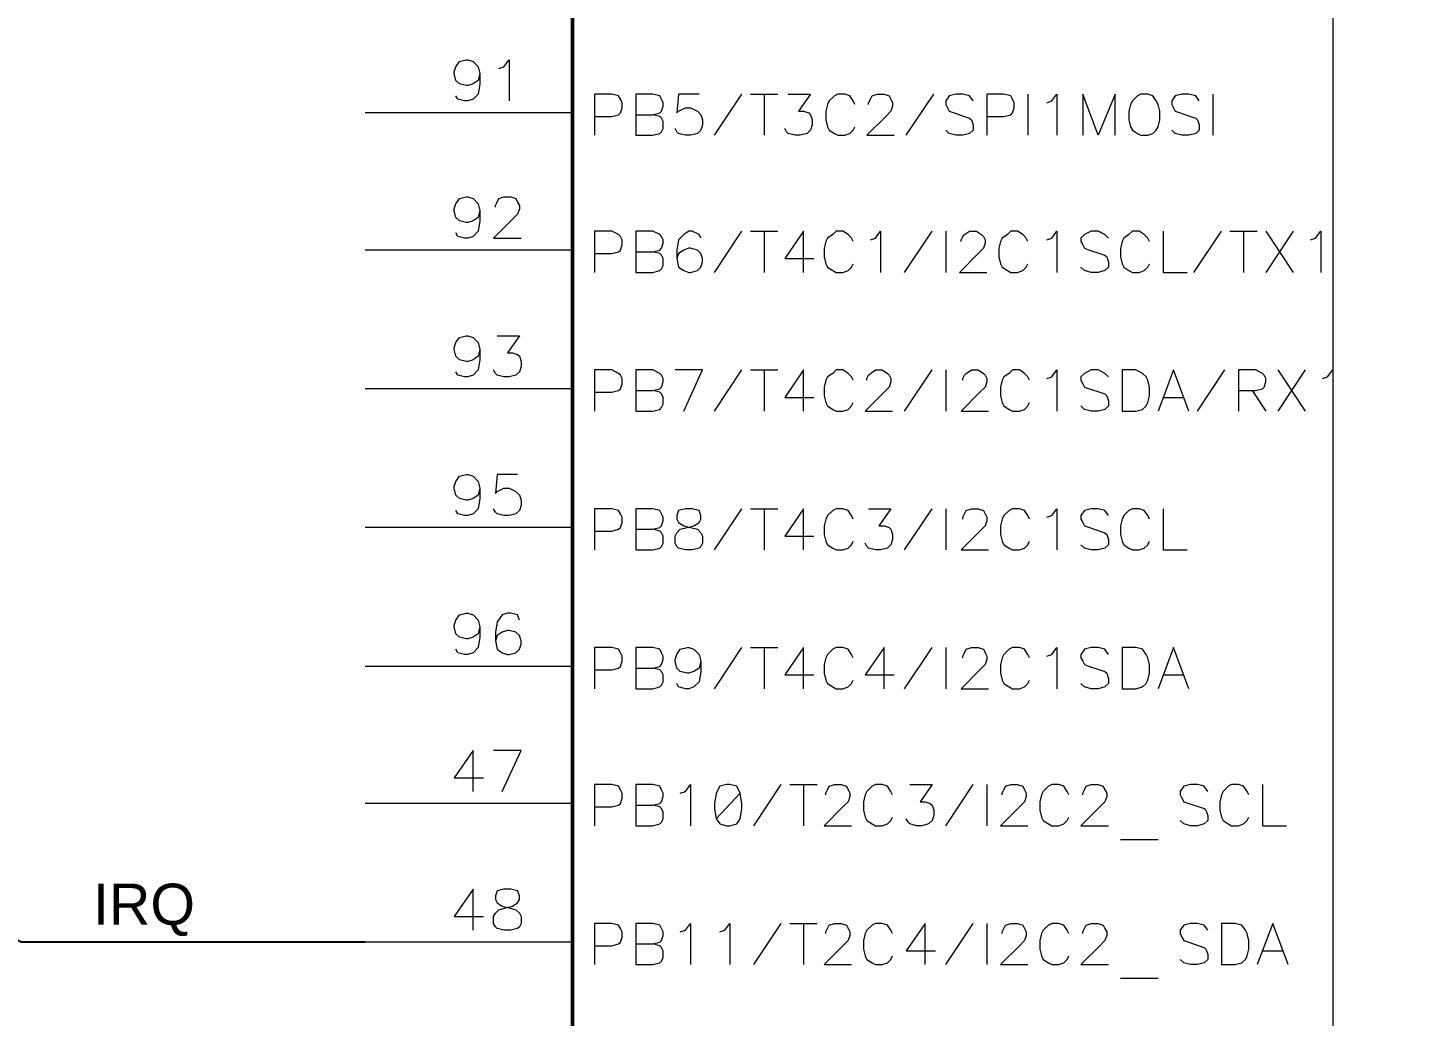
# Model space of a CAD drawing. Header units: millimetres. Extents: x -2024 to 917, y -725 to 13.
# Drawn here: x -1507.9 to -1474.21, y -115.44 to -91.4 of the extents above; entities that cross this region are included whole.
import ezdxf

# ---------------------------------------------------------------- set-up
doc = ezdxf.new("R2010")
doc.units = ezdxf.units.MM
doc.styles.get("Standard").update_dxf_attribs({"font": 'arial.ttf'})

msp = doc.modelspace()

# ---------------------------------------------------------------- linework, layer by layer
at = {"color": 7, "lineweight": 50}
msp.add_lwpolyline([(-1449.233, -21.143), (-1449.233, -192.685), (-1494.649, -192.685), (-1494.649, -21.143)], close=True, dxfattribs=at)
at = {"color": 7, "lineweight": 18}
for points in [[(-1476.149, -21.143), (-1476.149, -192.685)], [(-1496.899, -92.518), (-1496.941, -92.685), (-1497.066, -92.768), (-1497.191, -92.81), (-1497.233, -92.81), (-1497.399, -92.768), (-1497.483, -92.685), (-1497.524, -92.518), (-1497.524, -92.477), (-1497.483, -92.352), (-1497.399, -92.227), (-1497.233, -92.185), (-1497.191, -92.185), (-1497.066, -92.227), (-1496.941, -92.352), (-1496.899, -92.518), (-1496.899, -92.768), (-1496.941, -93.018), (-1497.066, -93.143), (-1497.191, -93.185), (-1497.274, -93.185), (-1497.441, -93.143), (-1497.483, -93.06)], [(-1496.441, -92.393), (-1496.316, -92.352), (-1496.191, -92.185), (-1496.191, -93.185)], [(-1494.108, -93.56), (-1493.691, -93.56), (-1493.524, -93.518), (-1493.483, -93.477), (-1493.441, -93.352), (-1493.441, -93.227), (-1493.483, -93.143), (-1493.524, -93.06), (-1493.691, -93.018), (-1494.108, -93.018), (-1494.108, -94.018)], [(-1491.566, -93.018), (-1492.066, -93.018), (-1492.108, -93.477), (-1492.066, -93.435), (-1491.899, -93.352), (-1491.774, -93.352), (-1491.608, -93.435), (-1491.524, -93.518), (-1491.483, -93.643), (-1491.483, -93.768), (-1491.524, -93.893), (-1491.608, -93.977), (-1491.774, -94.018), (-1491.899, -94.018), (-1492.066, -93.977), (-1492.108, -93.935), (-1492.149, -93.852)], [(-1491.191, -94.018), (-1490.524, -93.018)], [(-1490.316, -93.018), (-1489.649, -93.018)], [(-1489.983, -93.018), (-1489.983, -94.018)], [(-1489.399, -93.018), (-1488.858, -93.018), (-1489.149, -93.435), (-1489.024, -93.435), (-1488.899, -93.477), (-1488.858, -93.518), (-1488.816, -93.643), (-1488.816, -93.768), (-1488.858, -93.893), (-1488.941, -93.977), (-1489.108, -94.018), (-1489.233, -94.018), (-1489.399, -93.977), (-1489.441, -93.935), (-1489.483, -93.852)], [(-1487.774, -93.268), (-1487.816, -93.185), (-1487.899, -93.06), (-1488.024, -93.018), (-1488.191, -93.018), (-1488.274, -93.06), (-1488.399, -93.185), (-1488.441, -93.268), (-1488.483, -93.435), (-1488.483, -93.643), (-1488.441, -93.81), (-1488.399, -93.893), (-1488.274, -93.977), (-1488.191, -94.018), (-1488.024, -94.018), (-1487.899, -93.977), (-1487.816, -93.893), (-1487.774, -93.81)], [(-1487.441, -93.268), (-1487.441, -93.227), (-1487.399, -93.143), (-1487.358, -93.06), (-1487.233, -93.018), (-1487.066, -93.018), (-1486.941, -93.06), (-1486.899, -93.143), (-1486.858, -93.227), (-1486.858, -93.31), (-1486.899, -93.435), (-1487.024, -93.56), (-1487.483, -94.018), (-1486.816, -94.018)], [(-1486.524, -94.018), (-1485.858, -93.018)], [(-1484.899, -93.185), (-1484.983, -93.06), (-1485.149, -93.018), (-1485.316, -93.018), (-1485.483, -93.06), (-1485.566, -93.185), (-1485.566, -93.268), (-1485.524, -93.352), (-1485.483, -93.435), (-1485.358, -93.477), (-1485.108, -93.56), (-1484.983, -93.602), (-1484.941, -93.643), (-1484.899, -93.768), (-1484.899, -93.893), (-1484.983, -93.977), (-1485.149, -94.018), (-1485.316, -94.018), (-1485.483, -93.977), (-1485.566, -93.893)], [(-1484.566, -93.56), (-1484.149, -93.56), (-1483.983, -93.518), (-1483.941, -93.477), (-1483.899, -93.352), (-1483.899, -93.227), (-1483.941, -93.143), (-1483.983, -93.06), (-1484.149, -93.018), (-1484.566, -93.018), (-1484.566, -94.018)], [(-1483.566, -93.018), (-1483.566, -94.018)], [(-1483.108, -93.227), (-1482.983, -93.185), (-1482.858, -93.018), (-1482.858, -94.018)], [(-1481.441, -94.018), (-1481.441, -93.018), (-1481.858, -94.018), (-1482.233, -93.018), (-1482.233, -94.018)], [(-1479.399, -93.185), (-1479.483, -93.06), (-1479.649, -93.018), (-1479.816, -93.018), (-1479.983, -93.06), (-1480.066, -93.185), (-1480.066, -93.268), (-1480.024, -93.352), (-1479.983, -93.435), (-1479.858, -93.477), (-1479.608, -93.56), (-1479.483, -93.602), (-1479.441, -93.643), (-1479.399, -93.768), (-1479.399, -93.893), (-1479.483, -93.977), (-1479.649, -94.018), (-1479.816, -94.018), (-1479.983, -93.977), (-1480.066, -93.893)], [(-1479.066, -93.018), (-1479.066, -94.018)], [(-1493.108, -93.518), (-1492.691, -93.518)], [(-1496.899, -95.852), (-1496.941, -96.018), (-1497.066, -96.102), (-1497.191, -96.143), (-1497.233, -96.143), (-1497.399, -96.102), (-1497.483, -96.018), (-1497.524, -95.852), (-1497.524, -95.81), (-1497.483, -95.685), (-1497.399, -95.56), (-1497.233, -95.518), (-1497.191, -95.518), (-1497.066, -95.56), (-1496.941, -95.685), (-1496.899, -95.852), (-1496.899, -96.102), (-1496.941, -96.352), (-1497.066, -96.477), (-1497.191, -96.518), (-1497.274, -96.518), (-1497.441, -96.477), (-1497.483, -96.393)], [(-1496.524, -95.768), (-1496.524, -95.727), (-1496.483, -95.643), (-1496.441, -95.56), (-1496.316, -95.518), (-1496.149, -95.518), (-1496.024, -95.56), (-1495.983, -95.643), (-1495.941, -95.727), (-1495.941, -95.81), (-1495.983, -95.935), (-1496.108, -96.06), (-1496.566, -96.518), (-1495.899, -96.518)], [(-1494.108, -96.893), (-1493.691, -96.893), (-1493.524, -96.852), (-1493.483, -96.81), (-1493.441, -96.685), (-1493.441, -96.56), (-1493.483, -96.477), (-1493.524, -96.435), (-1493.691, -96.352), (-1494.108, -96.352), (-1494.108, -97.352)], [(-1491.524, -96.518), (-1491.566, -96.435), (-1491.733, -96.352), (-1491.816, -96.352), (-1491.941, -96.435), (-1492.066, -96.56), (-1492.108, -96.81), (-1492.108, -97.018), (-1492.066, -97.227), (-1491.941, -97.31), (-1491.816, -97.352), (-1491.774, -97.352), (-1491.608, -97.31), (-1491.524, -97.227), (-1491.483, -97.102), (-1491.483, -97.018), (-1491.524, -96.893), (-1491.608, -96.81), (-1491.774, -96.768), (-1491.816, -96.768), (-1491.941, -96.81), (-1492.066, -96.893), (-1492.108, -97.018)], [(-1491.191, -97.352), (-1490.524, -96.352)], [(-1490.316, -96.352), (-1489.649, -96.352)], [(-1489.983, -96.352), (-1489.983, -97.352)], [(-1489.024, -97.352), (-1489.024, -96.352), (-1489.483, -97.018), (-1488.774, -97.018)], [(-1487.816, -96.602), (-1487.858, -96.518), (-1487.941, -96.435), (-1488.066, -96.352), (-1488.233, -96.352), (-1488.316, -96.435), (-1488.441, -96.518), (-1488.483, -96.602), (-1488.524, -96.768), (-1488.524, -96.977), (-1488.483, -97.143), (-1488.441, -97.227), (-1488.316, -97.31), (-1488.233, -97.352), (-1488.066, -97.352), (-1487.941, -97.31), (-1487.858, -97.227), (-1487.816, -97.143)], [(-1487.399, -96.56), (-1487.274, -96.518), (-1487.149, -96.352), (-1487.149, -97.352)], [(-1486.566, -97.352), (-1485.899, -96.352)], [(-1485.566, -96.352), (-1485.566, -97.352)], [(-1485.191, -96.602), (-1485.191, -96.56), (-1485.149, -96.477), (-1485.108, -96.435), (-1484.983, -96.352), (-1484.816, -96.352), (-1484.691, -96.435), (-1484.649, -96.477), (-1484.608, -96.56), (-1484.608, -96.643), (-1484.649, -96.768), (-1484.774, -96.893), (-1485.233, -97.352), (-1484.566, -97.352)], [(-1483.566, -96.602), (-1483.608, -96.518), (-1483.691, -96.435), (-1483.816, -96.352), (-1483.983, -96.352), (-1484.066, -96.435), (-1484.191, -96.518), (-1484.233, -96.602), (-1484.274, -96.768), (-1484.274, -96.977), (-1484.233, -97.143), (-1484.191, -97.227), (-1484.066, -97.31), (-1483.983, -97.352), (-1483.816, -97.352), (-1483.691, -97.31), (-1483.608, -97.227), (-1483.566, -97.143)], [(-1483.108, -96.56), (-1482.983, -96.518), (-1482.858, -96.352), (-1482.858, -97.352)], [(-1481.608, -96.518), (-1481.691, -96.435), (-1481.858, -96.352), (-1482.024, -96.352), (-1482.191, -96.435), (-1482.274, -96.518), (-1482.274, -96.602), (-1482.233, -96.685), (-1482.191, -96.768), (-1482.066, -96.81), (-1481.816, -96.893), (-1481.691, -96.935), (-1481.649, -96.977), (-1481.608, -97.102), (-1481.608, -97.227), (-1481.691, -97.31), (-1481.858, -97.352), (-1482.024, -97.352), (-1482.191, -97.31), (-1482.274, -97.227)], [(-1480.608, -96.602), (-1480.649, -96.518), (-1480.733, -96.435), (-1480.858, -96.352), (-1481.024, -96.352), (-1481.108, -96.435), (-1481.233, -96.518), (-1481.274, -96.602), (-1481.316, -96.768), (-1481.316, -96.977), (-1481.274, -97.143), (-1481.233, -97.227), (-1481.108, -97.31), (-1481.024, -97.352), (-1480.858, -97.352), (-1480.733, -97.31), (-1480.649, -97.227), (-1480.608, -97.143)], [(-1480.274, -96.352), (-1480.274, -97.352), (-1479.691, -97.352)], [(-1479.524, -97.352), (-1478.858, -96.352)], [(-1478.649, -96.352), (-1477.983, -96.352)], [(-1478.316, -96.352), (-1478.316, -97.352)], [(-1477.774, -96.352), (-1477.108, -97.352)], [(-1477.108, -96.352), (-1477.774, -97.352)], [(-1476.691, -96.56), (-1476.566, -96.518), (-1476.441, -96.352), (-1476.441, -97.352)], [(-1493.108, -96.852), (-1492.691, -96.852)], [(-1496.899, -99.227), (-1496.941, -99.393), (-1497.066, -99.477), (-1497.191, -99.518), (-1497.233, -99.518), (-1497.399, -99.477), (-1497.483, -99.393), (-1497.524, -99.227), (-1497.524, -99.185), (-1497.483, -99.06), (-1497.399, -98.935), (-1497.233, -98.893), (-1497.191, -98.893), (-1497.066, -98.935), (-1496.941, -99.06), (-1496.899, -99.227), (-1496.899, -99.477), (-1496.941, -99.727), (-1497.066, -99.852), (-1497.191, -99.893), (-1497.274, -99.893), (-1497.441, -99.852), (-1497.483, -99.768)], [(-1496.483, -98.893), (-1495.941, -98.893), (-1496.233, -99.31), (-1496.108, -99.31), (-1495.983, -99.352), (-1495.941, -99.393), (-1495.899, -99.518), (-1495.899, -99.643), (-1495.941, -99.768), (-1496.024, -99.852), (-1496.191, -99.893), (-1496.316, -99.893), (-1496.483, -99.852), (-1496.524, -99.81), (-1496.566, -99.727)], [(-1494.108, -100.268), (-1493.691, -100.268), (-1493.524, -100.227), (-1493.483, -100.185), (-1493.441, -100.06), (-1493.441, -99.935), (-1493.483, -99.852), (-1493.524, -99.81), (-1493.691, -99.727), (-1494.108, -99.727), (-1494.108, -100.727)], [(-1491.941, -100.727), (-1491.483, -99.727), (-1492.149, -99.727)], [(-1491.191, -100.727), (-1490.524, -99.727)], [(-1490.316, -99.727), (-1489.649, -99.727)], [(-1489.983, -99.727), (-1489.983, -100.727)], [(-1489.024, -100.727), (-1489.024, -99.727), (-1489.483, -100.393), (-1488.774, -100.393)], [(-1487.816, -99.977), (-1487.858, -99.893), (-1487.941, -99.81), (-1488.066, -99.727), (-1488.233, -99.727), (-1488.316, -99.81), (-1488.441, -99.893), (-1488.483, -99.977), (-1488.524, -100.143), (-1488.524, -100.352), (-1488.483, -100.518), (-1488.441, -100.602), (-1488.316, -100.685), (-1488.233, -100.727), (-1488.066, -100.727), (-1487.941, -100.685), (-1487.858, -100.602), (-1487.816, -100.518)], [(-1487.483, -99.977), (-1487.483, -99.935), (-1487.441, -99.852), (-1487.399, -99.81), (-1487.274, -99.727), (-1487.108, -99.727), (-1486.983, -99.81), (-1486.941, -99.852), (-1486.899, -99.935), (-1486.899, -100.018), (-1486.941, -100.143), (-1487.066, -100.268), (-1487.524, -100.727), (-1486.858, -100.727)], [(-1486.566, -100.727), (-1485.899, -99.727)], [(-1485.566, -99.727), (-1485.566, -100.727)], [(-1485.149, -99.977), (-1485.149, -99.935), (-1485.108, -99.852), (-1485.066, -99.81), (-1484.941, -99.727), (-1484.774, -99.727), (-1484.649, -99.81), (-1484.608, -99.852), (-1484.566, -99.935), (-1484.566, -100.018), (-1484.608, -100.143), (-1484.733, -100.268), (-1485.191, -100.727), (-1484.524, -100.727)], [(-1483.524, -99.977), (-1483.566, -99.893), (-1483.649, -99.81), (-1483.774, -99.727), (-1483.941, -99.727), (-1484.024, -99.81), (-1484.149, -99.893), (-1484.191, -99.977), (-1484.233, -100.143), (-1484.233, -100.352), (-1484.191, -100.518), (-1484.149, -100.602), (-1484.024, -100.685), (-1483.941, -100.727), (-1483.774, -100.727), (-1483.649, -100.685), (-1483.566, -100.602), (-1483.524, -100.518)], [(-1483.108, -99.935), (-1482.983, -99.893), (-1482.858, -99.727), (-1482.858, -100.727)], [(-1481.608, -99.893), (-1481.691, -99.81), (-1481.858, -99.727), (-1482.024, -99.727), (-1482.191, -99.81), (-1482.274, -99.893), (-1482.274, -99.977), (-1482.233, -100.06), (-1482.191, -100.143), (-1482.066, -100.185), (-1481.816, -100.268), (-1481.691, -100.31), (-1481.649, -100.352), (-1481.608, -100.477), (-1481.608, -100.602), (-1481.691, -100.685), (-1481.858, -100.727), (-1482.024, -100.727), (-1482.191, -100.685), (-1482.274, -100.602)], [(-1479.649, -100.727), (-1480.024, -99.727), (-1480.399, -100.727)], [(-1479.441, -100.727), (-1478.774, -99.727)], [(-1478.441, -100.227), (-1478.024, -100.227), (-1477.858, -100.185), (-1477.816, -100.143), (-1477.774, -100.018), (-1477.774, -99.935), (-1477.816, -99.852), (-1477.858, -99.81), (-1478.024, -99.727), (-1478.441, -99.727), (-1478.441, -100.727)], [(-1477.483, -99.727), (-1476.816, -100.727)], [(-1476.816, -99.727), (-1477.483, -100.727)], [(-1476.399, -99.935), (-1476.274, -99.893), (-1476.149, -99.727), (-1476.149, -100.727)], [(-1493.108, -100.227), (-1492.691, -100.227)], [(-1480.274, -100.393), (-1479.774, -100.393)], [(-1478.108, -100.227), (-1477.774, -100.727)], [(-1496.899, -102.602), (-1496.941, -102.768), (-1497.066, -102.852), (-1497.191, -102.893), (-1497.233, -102.893), (-1497.399, -102.852), (-1497.483, -102.768), (-1497.524, -102.602), (-1497.524, -102.56), (-1497.483, -102.435), (-1497.399, -102.31), (-1497.233, -102.268), (-1497.191, -102.268), (-1497.066, -102.31), (-1496.941, -102.435), (-1496.899, -102.602), (-1496.899, -102.852), (-1496.941, -103.102), (-1497.066, -103.227), (-1497.191, -103.268), (-1497.274, -103.268), (-1497.441, -103.227), (-1497.483, -103.143)], [(-1495.983, -102.268), (-1496.483, -102.268), (-1496.524, -102.727), (-1496.483, -102.685), (-1496.316, -102.602), (-1496.191, -102.602), (-1496.024, -102.685), (-1495.941, -102.768), (-1495.899, -102.893), (-1495.899, -103.018), (-1495.941, -103.143), (-1496.024, -103.227), (-1496.191, -103.268), (-1496.316, -103.268), (-1496.483, -103.227), (-1496.524, -103.185), (-1496.566, -103.102)], [(-1494.108, -103.643), (-1493.691, -103.643), (-1493.524, -103.602), (-1493.483, -103.56), (-1493.441, -103.435), (-1493.441, -103.31), (-1493.483, -103.227), (-1493.524, -103.143), (-1493.691, -103.102), (-1494.108, -103.102), (-1494.108, -104.102)], [(-1491.191, -104.102), (-1490.524, -103.102)], [(-1490.316, -103.102), (-1489.649, -103.102)], [(-1489.983, -103.102), (-1489.983, -104.102)], [(-1489.024, -104.102), (-1489.024, -103.102), (-1489.483, -103.768), (-1488.774, -103.768)], [(-1487.816, -103.352), (-1487.858, -103.268), (-1487.941, -103.143), (-1488.066, -103.102), (-1488.233, -103.102), (-1488.316, -103.143), (-1488.441, -103.268), (-1488.483, -103.352), (-1488.524, -103.518), (-1488.524, -103.727), (-1488.483, -103.893), (-1488.441, -103.977), (-1488.316, -104.06), (-1488.233, -104.102), (-1488.066, -104.102), (-1487.941, -104.06), (-1487.858, -103.977), (-1487.816, -103.893)], [(-1487.441, -103.102), (-1486.899, -103.102), (-1487.191, -103.518), (-1487.066, -103.518), (-1486.941, -103.56), (-1486.899, -103.602), (-1486.858, -103.727), (-1486.858, -103.852), (-1486.899, -103.977), (-1486.983, -104.06), (-1487.149, -104.102), (-1487.274, -104.102), (-1487.441, -104.06), (-1487.483, -104.018), (-1487.524, -103.935)], [(-1486.566, -104.102), (-1485.899, -103.102)], [(-1485.566, -103.102), (-1485.566, -104.102)], [(-1485.149, -103.352), (-1485.149, -103.31), (-1485.108, -103.227), (-1485.066, -103.143), (-1484.941, -103.102), (-1484.774, -103.102), (-1484.649, -103.143), (-1484.608, -103.227), (-1484.566, -103.31), (-1484.566, -103.393), (-1484.608, -103.518), (-1484.733, -103.643), (-1485.191, -104.102), (-1484.524, -104.102)], [(-1483.524, -103.352), (-1483.566, -103.268), (-1483.649, -103.143), (-1483.774, -103.102), (-1483.941, -103.102), (-1484.024, -103.143), (-1484.149, -103.268), (-1484.191, -103.352), (-1484.233, -103.518), (-1484.233, -103.727), (-1484.191, -103.893), (-1484.149, -103.977), (-1484.024, -104.06), (-1483.941, -104.102), (-1483.774, -104.102), (-1483.649, -104.06), (-1483.566, -103.977), (-1483.524, -103.893)], [(-1483.108, -103.31), (-1482.983, -103.268), (-1482.858, -103.102), (-1482.858, -104.102)], [(-1481.608, -103.268), (-1481.691, -103.143), (-1481.858, -103.102), (-1482.024, -103.102), (-1482.191, -103.143), (-1482.274, -103.268), (-1482.274, -103.352), (-1482.233, -103.435), (-1482.191, -103.518), (-1482.066, -103.56), (-1481.816, -103.643), (-1481.691, -103.685), (-1481.649, -103.727), (-1481.608, -103.852), (-1481.608, -103.977), (-1481.691, -104.06), (-1481.858, -104.102), (-1482.024, -104.102), (-1482.191, -104.06), (-1482.274, -103.977)], [(-1480.608, -103.352), (-1480.649, -103.268), (-1480.733, -103.143), (-1480.858, -103.102), (-1481.024, -103.102), (-1481.108, -103.143), (-1481.233, -103.268), (-1481.274, -103.352), (-1481.316, -103.518), (-1481.316, -103.727), (-1481.274, -103.893), (-1481.233, -103.977), (-1481.108, -104.06), (-1481.024, -104.102), (-1480.858, -104.102), (-1480.733, -104.06), (-1480.649, -103.977), (-1480.608, -103.893)], [(-1480.274, -103.102), (-1480.274, -104.102), (-1479.691, -104.102)], [(-1493.108, -103.602), (-1492.691, -103.602)], [(-1496.899, -105.977), (-1496.941, -106.143), (-1497.066, -106.227), (-1497.191, -106.268), (-1497.233, -106.268), (-1497.399, -106.227), (-1497.483, -106.143), (-1497.524, -105.977), (-1497.524, -105.935), (-1497.483, -105.81), (-1497.399, -105.685), (-1497.233, -105.643), (-1497.191, -105.643), (-1497.066, -105.685), (-1496.941, -105.81), (-1496.899, -105.977), (-1496.899, -106.227), (-1496.941, -106.477), (-1497.066, -106.602), (-1497.191, -106.643), (-1497.274, -106.643), (-1497.441, -106.602), (-1497.483, -106.518)], [(-1495.941, -105.81), (-1495.983, -105.685), (-1496.149, -105.643), (-1496.233, -105.643), (-1496.358, -105.685), (-1496.483, -105.852), (-1496.524, -106.102), (-1496.524, -106.31), (-1496.483, -106.518), (-1496.358, -106.602), (-1496.233, -106.643), (-1496.191, -106.643), (-1496.024, -106.602), (-1495.941, -106.518), (-1495.899, -106.393), (-1495.899, -106.31), (-1495.941, -106.185), (-1496.024, -106.102), (-1496.191, -106.06), (-1496.233, -106.06), (-1496.358, -106.102), (-1496.483, -106.185), (-1496.524, -106.31)], [(-1494.108, -107.018), (-1493.691, -107.018), (-1493.524, -106.977), (-1493.483, -106.935), (-1493.441, -106.81), (-1493.441, -106.685), (-1493.483, -106.602), (-1493.524, -106.518), (-1493.691, -106.477), (-1494.108, -106.477), (-1494.108, -107.477)], [(-1491.524, -106.81), (-1491.566, -106.977), (-1491.691, -107.06), (-1491.816, -107.102), (-1491.858, -107.102), (-1492.024, -107.06), (-1492.108, -106.977), (-1492.149, -106.81), (-1492.149, -106.768), (-1492.108, -106.643), (-1492.024, -106.518), (-1491.858, -106.477), (-1491.816, -106.477), (-1491.691, -106.518), (-1491.566, -106.643), (-1491.524, -106.81), (-1491.524, -107.06), (-1491.566, -107.31), (-1491.691, -107.435), (-1491.816, -107.477), (-1491.899, -107.477), (-1492.066, -107.435), (-1492.108, -107.352)], [(-1491.191, -107.477), (-1490.524, -106.477)], [(-1490.316, -106.477), (-1489.649, -106.477)], [(-1489.983, -106.477), (-1489.983, -107.477)], [(-1489.024, -107.477), (-1489.024, -106.477), (-1489.483, -107.143), (-1488.774, -107.143)], [(-1487.816, -106.727), (-1487.858, -106.643), (-1487.941, -106.518), (-1488.066, -106.477), (-1488.233, -106.477), (-1488.316, -106.518), (-1488.441, -106.643), (-1488.483, -106.727), (-1488.524, -106.893), (-1488.524, -107.102), (-1488.483, -107.268), (-1488.441, -107.352), (-1488.316, -107.435), (-1488.233, -107.477), (-1488.066, -107.477), (-1487.941, -107.435), (-1487.858, -107.352), (-1487.816, -107.268)], [(-1487.066, -107.477), (-1487.066, -106.477), (-1487.524, -107.143), (-1486.816, -107.143)], [(-1486.566, -107.477), (-1485.899, -106.477)], [(-1485.566, -106.477), (-1485.566, -107.477)], [(-1485.149, -106.727), (-1485.149, -106.685), (-1485.108, -106.602), (-1485.066, -106.518), (-1484.941, -106.477), (-1484.774, -106.477), (-1484.649, -106.518), (-1484.608, -106.602), (-1484.566, -106.685), (-1484.566, -106.768), (-1484.608, -106.893), (-1484.733, -107.018), (-1485.191, -107.477), (-1484.524, -107.477)], [(-1483.524, -106.727), (-1483.566, -106.643), (-1483.649, -106.518), (-1483.774, -106.477), (-1483.941, -106.477), (-1484.024, -106.518), (-1484.149, -106.643), (-1484.191, -106.727), (-1484.233, -106.893), (-1484.233, -107.102), (-1484.191, -107.268), (-1484.149, -107.352), (-1484.024, -107.435), (-1483.941, -107.477), (-1483.774, -107.477), (-1483.649, -107.435), (-1483.566, -107.352), (-1483.524, -107.268)], [(-1483.108, -106.685), (-1482.983, -106.643), (-1482.858, -106.477), (-1482.858, -107.477)], [(-1481.608, -106.643), (-1481.691, -106.518), (-1481.858, -106.477), (-1482.024, -106.477), (-1482.191, -106.518), (-1482.274, -106.643), (-1482.274, -106.727), (-1482.233, -106.81), (-1482.191, -106.893), (-1482.066, -106.935), (-1481.816, -107.018), (-1481.691, -107.06), (-1481.649, -107.102), (-1481.608, -107.227), (-1481.608, -107.352), (-1481.691, -107.435), (-1481.858, -107.477), (-1482.024, -107.477), (-1482.191, -107.435), (-1482.274, -107.352)], [(-1479.649, -107.477), (-1480.024, -106.477), (-1480.399, -107.477)], [(-1493.108, -106.977), (-1492.691, -106.977)], [(-1480.274, -107.143), (-1479.774, -107.143)], [(-1497.066, -109.977), (-1497.066, -108.977), (-1497.524, -109.643), (-1496.816, -109.643)], [(-1496.358, -109.977), (-1495.899, -108.977), (-1496.566, -108.977)], [(-1494.108, -110.352), (-1493.691, -110.352), (-1493.524, -110.31), (-1493.483, -110.268), (-1493.441, -110.143), (-1493.441, -110.018), (-1493.483, -109.935), (-1493.524, -109.852), (-1493.691, -109.81), (-1494.108, -109.81), (-1494.108, -110.81)], [(-1492.024, -110.018), (-1491.899, -109.977), (-1491.774, -109.81), (-1491.774, -110.81)], [(-1490.233, -110.81), (-1489.566, -109.81)], [(-1489.358, -109.81), (-1488.691, -109.81)], [(-1489.024, -109.81), (-1489.024, -110.81)], [(-1488.483, -110.06), (-1488.483, -110.018), (-1488.441, -109.935), (-1488.399, -109.852), (-1488.274, -109.81), (-1488.108, -109.81), (-1487.983, -109.852), (-1487.941, -109.935), (-1487.899, -110.018), (-1487.899, -110.102), (-1487.941, -110.227), (-1488.066, -110.352), (-1488.524, -110.81), (-1487.858, -110.81)], [(-1486.858, -110.06), (-1486.899, -109.977), (-1486.983, -109.852), (-1487.108, -109.81), (-1487.274, -109.81), (-1487.358, -109.852), (-1487.483, -109.977), (-1487.524, -110.06), (-1487.566, -110.227), (-1487.566, -110.435), (-1487.524, -110.602), (-1487.483, -110.685), (-1487.358, -110.768), (-1487.274, -110.81), (-1487.108, -110.81), (-1486.983, -110.768), (-1486.899, -110.685), (-1486.858, -110.602)], [(-1486.441, -109.81), (-1485.899, -109.81), (-1486.191, -110.227), (-1486.066, -110.227), (-1485.941, -110.268), (-1485.899, -110.31), (-1485.858, -110.435), (-1485.858, -110.56), (-1485.899, -110.685), (-1485.983, -110.768), (-1486.149, -110.81), (-1486.274, -110.81), (-1486.441, -110.768), (-1486.483, -110.727), (-1486.524, -110.643)], [(-1485.566, -110.81), (-1484.899, -109.81)], [(-1484.566, -109.81), (-1484.566, -110.81)], [(-1484.191, -110.06), (-1484.191, -110.018), (-1484.149, -109.935), (-1484.108, -109.852), (-1483.983, -109.81), (-1483.816, -109.81), (-1483.691, -109.852), (-1483.649, -109.935), (-1483.608, -110.018), (-1483.608, -110.102), (-1483.649, -110.227), (-1483.774, -110.352), (-1484.233, -110.81), (-1483.566, -110.81)], [(-1482.566, -110.06), (-1482.608, -109.977), (-1482.691, -109.852), (-1482.816, -109.81), (-1482.983, -109.81), (-1483.066, -109.852), (-1483.191, -109.977), (-1483.233, -110.06), (-1483.274, -110.227), (-1483.274, -110.435), (-1483.233, -110.602), (-1483.191, -110.685), (-1483.066, -110.768), (-1482.983, -110.81), (-1482.816, -110.81), (-1482.691, -110.768), (-1482.608, -110.685), (-1482.566, -110.602)], [(-1482.233, -110.06), (-1482.233, -110.018), (-1482.191, -109.935), (-1482.149, -109.852), (-1482.024, -109.81), (-1481.858, -109.81), (-1481.733, -109.852), (-1481.691, -109.935), (-1481.649, -110.018), (-1481.649, -110.102), (-1481.691, -110.227), (-1481.816, -110.352), (-1482.274, -110.81), (-1481.608, -110.81)], [(-1479.191, -109.977), (-1479.274, -109.852), (-1479.441, -109.81), (-1479.608, -109.81), (-1479.774, -109.852), (-1479.858, -109.977), (-1479.858, -110.06), (-1479.816, -110.143), (-1479.774, -110.227), (-1479.649, -110.268), (-1479.399, -110.352), (-1479.274, -110.393), (-1479.233, -110.435), (-1479.191, -110.56), (-1479.191, -110.685), (-1479.274, -110.768), (-1479.441, -110.81), (-1479.608, -110.81), (-1479.774, -110.768), (-1479.858, -110.685)], [(-1478.191, -110.06), (-1478.233, -109.977), (-1478.316, -109.852), (-1478.441, -109.81), (-1478.608, -109.81), (-1478.691, -109.852), (-1478.816, -109.977), (-1478.858, -110.06), (-1478.899, -110.227), (-1478.899, -110.435), (-1478.858, -110.602), (-1478.816, -110.685), (-1478.691, -110.768), (-1478.608, -110.81), (-1478.441, -110.81), (-1478.316, -110.768), (-1478.233, -110.685), (-1478.191, -110.602)], [(-1477.858, -109.81), (-1477.858, -110.81), (-1477.274, -110.81)], [(-1490.566, -110.018), (-1491.149, -110.643)], [(-1493.108, -110.31), (-1492.691, -110.31)], [(-1481.316, -111.143), (-1480.399, -111.143)], [(-1497.066, -113.352), (-1497.066, -112.352), (-1497.524, -113.018), (-1496.816, -113.018)], [(-1494.108, -113.727), (-1493.691, -113.727), (-1493.524, -113.685), (-1493.483, -113.643), (-1493.441, -113.518), (-1493.441, -113.393), (-1493.483, -113.31), (-1493.524, -113.227), (-1493.691, -113.185), (-1494.108, -113.185), (-1494.108, -114.185)], [(-1492.024, -113.393), (-1491.899, -113.352), (-1491.774, -113.185), (-1491.774, -114.185)], [(-1491.066, -113.393), (-1490.941, -113.352), (-1490.816, -113.185), (-1490.816, -114.185)], [(-1490.233, -114.185), (-1489.566, -113.185)], [(-1489.358, -113.185), (-1488.691, -113.185)], [(-1489.024, -113.185), (-1489.024, -114.185)], [(-1488.483, -113.435), (-1488.483, -113.393), (-1488.441, -113.31), (-1488.399, -113.227), (-1488.274, -113.185), (-1488.108, -113.185), (-1487.983, -113.227), (-1487.941, -113.31), (-1487.899, -113.393), (-1487.899, -113.477), (-1487.941, -113.602), (-1488.066, -113.727), (-1488.524, -114.185), (-1487.858, -114.185)], [(-1486.858, -113.435), (-1486.899, -113.352), (-1486.983, -113.227), (-1487.108, -113.185), (-1487.274, -113.185), (-1487.358, -113.227), (-1487.483, -113.352), (-1487.524, -113.435), (-1487.566, -113.602), (-1487.566, -113.81), (-1487.524, -113.977), (-1487.483, -114.06), (-1487.358, -114.143), (-1487.274, -114.185), (-1487.108, -114.185), (-1486.983, -114.143), (-1486.899, -114.06), (-1486.858, -113.977)], [(-1486.066, -114.185), (-1486.066, -113.185), (-1486.524, -113.852), (-1485.816, -113.852)], [(-1485.566, -114.185), (-1484.899, -113.185)], [(-1484.566, -113.185), (-1484.566, -114.185)], [(-1484.191, -113.435), (-1484.191, -113.393), (-1484.149, -113.31), (-1484.108, -113.227), (-1483.983, -113.185), (-1483.816, -113.185), (-1483.691, -113.227), (-1483.649, -113.31), (-1483.608, -113.393), (-1483.608, -113.477), (-1483.649, -113.602), (-1483.774, -113.727), (-1484.233, -114.185), (-1483.566, -114.185)], [(-1482.566, -113.435), (-1482.608, -113.352), (-1482.691, -113.227), (-1482.816, -113.185), (-1482.983, -113.185), (-1483.066, -113.227), (-1483.191, -113.352), (-1483.233, -113.435), (-1483.274, -113.602), (-1483.274, -113.81), (-1483.233, -113.977), (-1483.191, -114.06), (-1483.066, -114.143), (-1482.983, -114.185), (-1482.816, -114.185), (-1482.691, -114.143), (-1482.608, -114.06), (-1482.566, -113.977)], [(-1482.233, -113.435), (-1482.233, -113.393), (-1482.191, -113.31), (-1482.149, -113.227), (-1482.024, -113.185), (-1481.858, -113.185), (-1481.733, -113.227), (-1481.691, -113.31), (-1481.649, -113.393), (-1481.649, -113.477), (-1481.691, -113.602), (-1481.816, -113.727), (-1482.274, -114.185), (-1481.608, -114.185)], [(-1479.191, -113.352), (-1479.274, -113.227), (-1479.441, -113.185), (-1479.608, -113.185), (-1479.774, -113.227), (-1479.858, -113.352), (-1479.858, -113.435), (-1479.816, -113.518), (-1479.774, -113.602), (-1479.649, -113.643), (-1479.399, -113.727), (-1479.274, -113.768), (-1479.233, -113.81), (-1479.191, -113.935), (-1479.191, -114.06), (-1479.274, -114.143), (-1479.441, -114.185), (-1479.608, -114.185), (-1479.774, -114.143), (-1479.858, -114.06)], [(-1477.233, -114.185), (-1477.608, -113.185), (-1477.983, -114.185)], [(-1493.108, -113.685), (-1492.691, -113.685)], [(-1477.858, -113.852), (-1477.358, -113.852)], [(-1481.316, -114.518), (-1480.399, -114.518)]]:
    msp.add_lwpolyline(points, dxfattribs=at)
for points in [[(-1493.108, -93.018), (-1493.108, -94.018), (-1492.691, -94.018), (-1492.524, -93.977), (-1492.483, -93.935), (-1492.441, -93.852), (-1492.441, -93.685), (-1492.483, -93.602), (-1492.524, -93.56), (-1492.691, -93.518), (-1492.524, -93.477), (-1492.483, -93.435), (-1492.441, -93.31), (-1492.441, -93.227), (-1492.483, -93.143), (-1492.524, -93.06), (-1492.691, -93.018)], [(-1480.816, -93.018), (-1480.899, -93.06), (-1481.024, -93.185), (-1481.066, -93.268), (-1481.108, -93.435), (-1481.108, -93.643), (-1481.066, -93.81), (-1481.024, -93.893), (-1480.899, -93.977), (-1480.816, -94.018), (-1480.649, -94.018), (-1480.524, -93.977), (-1480.441, -93.893), (-1480.399, -93.81), (-1480.358, -93.643), (-1480.358, -93.435), (-1480.399, -93.268), (-1480.441, -93.185), (-1480.524, -93.06), (-1480.649, -93.018)], [(-1493.108, -96.352), (-1493.108, -97.352), (-1492.691, -97.352), (-1492.524, -97.31), (-1492.483, -97.268), (-1492.441, -97.185), (-1492.441, -97.018), (-1492.483, -96.935), (-1492.524, -96.893), (-1492.691, -96.852), (-1492.524, -96.81), (-1492.483, -96.768), (-1492.441, -96.643), (-1492.441, -96.56), (-1492.483, -96.477), (-1492.524, -96.435), (-1492.691, -96.352)], [(-1493.108, -99.727), (-1493.108, -100.727), (-1492.691, -100.727), (-1492.524, -100.685), (-1492.483, -100.643), (-1492.441, -100.56), (-1492.441, -100.393), (-1492.483, -100.31), (-1492.524, -100.268), (-1492.691, -100.227), (-1492.524, -100.185), (-1492.483, -100.143), (-1492.441, -100.018), (-1492.441, -99.935), (-1492.483, -99.852), (-1492.524, -99.81), (-1492.691, -99.727)], [(-1481.274, -99.727), (-1481.274, -100.727), (-1480.941, -100.727), (-1480.774, -100.685), (-1480.691, -100.602), (-1480.649, -100.518), (-1480.608, -100.352), (-1480.608, -100.143), (-1480.649, -99.977), (-1480.691, -99.893), (-1480.774, -99.81), (-1480.941, -99.727)], [(-1493.108, -103.102), (-1493.108, -104.102), (-1492.691, -104.102), (-1492.524, -104.06), (-1492.483, -104.018), (-1492.441, -103.935), (-1492.441, -103.768), (-1492.483, -103.685), (-1492.524, -103.643), (-1492.691, -103.602), (-1492.524, -103.56), (-1492.483, -103.518), (-1492.441, -103.393), (-1492.441, -103.31), (-1492.483, -103.227), (-1492.524, -103.143), (-1492.691, -103.102)], [(-1491.899, -103.102), (-1492.066, -103.143), (-1492.108, -103.268), (-1492.108, -103.352), (-1492.066, -103.435), (-1491.941, -103.518), (-1491.774, -103.56), (-1491.608, -103.602), (-1491.524, -103.685), (-1491.483, -103.768), (-1491.483, -103.935), (-1491.524, -104.018), (-1491.566, -104.06), (-1491.733, -104.102), (-1491.899, -104.102), (-1492.066, -104.06), (-1492.108, -104.018), (-1492.149, -103.935), (-1492.149, -103.768), (-1492.108, -103.685), (-1492.024, -103.602), (-1491.858, -103.56), (-1491.691, -103.518), (-1491.566, -103.435), (-1491.524, -103.352), (-1491.524, -103.268), (-1491.566, -103.143), (-1491.733, -103.102)], [(-1493.108, -106.477), (-1493.108, -107.477), (-1492.691, -107.477), (-1492.524, -107.435), (-1492.483, -107.393), (-1492.441, -107.31), (-1492.441, -107.143), (-1492.483, -107.06), (-1492.524, -107.018), (-1492.691, -106.977), (-1492.524, -106.935), (-1492.483, -106.893), (-1492.441, -106.768), (-1492.441, -106.685), (-1492.483, -106.602), (-1492.524, -106.518), (-1492.691, -106.477)], [(-1481.274, -106.477), (-1481.274, -107.477), (-1480.941, -107.477), (-1480.774, -107.435), (-1480.691, -107.352), (-1480.649, -107.268), (-1480.608, -107.102), (-1480.608, -106.893), (-1480.649, -106.727), (-1480.691, -106.643), (-1480.774, -106.518), (-1480.941, -106.477)], [(-1493.108, -109.81), (-1493.108, -110.81), (-1492.691, -110.81), (-1492.524, -110.768), (-1492.483, -110.727), (-1492.441, -110.643), (-1492.441, -110.477), (-1492.483, -110.393), (-1492.524, -110.352), (-1492.691, -110.31), (-1492.524, -110.268), (-1492.483, -110.227), (-1492.441, -110.102), (-1492.441, -110.018), (-1492.483, -109.935), (-1492.524, -109.852), (-1492.691, -109.81)], [(-1490.899, -109.81), (-1491.066, -109.852), (-1491.149, -110.018), (-1491.191, -110.268), (-1491.191, -110.393), (-1491.149, -110.643), (-1491.066, -110.768), (-1490.899, -110.81), (-1490.816, -110.81), (-1490.649, -110.768), (-1490.566, -110.643), (-1490.524, -110.393), (-1490.524, -110.268), (-1490.566, -110.018), (-1490.649, -109.852), (-1490.816, -109.81)], [(-1496.316, -112.352), (-1496.483, -112.393), (-1496.524, -112.518), (-1496.524, -112.602), (-1496.483, -112.685), (-1496.358, -112.768), (-1496.191, -112.81), (-1496.024, -112.852), (-1495.941, -112.935), (-1495.899, -113.018), (-1495.899, -113.185), (-1495.941, -113.268), (-1495.983, -113.31), (-1496.149, -113.352), (-1496.316, -113.352), (-1496.483, -113.31), (-1496.524, -113.268), (-1496.566, -113.185), (-1496.566, -113.018), (-1496.524, -112.935), (-1496.441, -112.852), (-1496.274, -112.81), (-1496.108, -112.768), (-1495.983, -112.685), (-1495.941, -112.602), (-1495.941, -112.518), (-1495.983, -112.393), (-1496.149, -112.352)], [(-1493.108, -113.185), (-1493.108, -114.185), (-1492.691, -114.185), (-1492.524, -114.143), (-1492.483, -114.102), (-1492.441, -114.018), (-1492.441, -113.852), (-1492.483, -113.768), (-1492.524, -113.727), (-1492.691, -113.685), (-1492.524, -113.643), (-1492.483, -113.602), (-1492.441, -113.477), (-1492.441, -113.393), (-1492.483, -113.31), (-1492.524, -113.227), (-1492.691, -113.185)], [(-1478.858, -113.185), (-1478.858, -114.185), (-1478.524, -114.185), (-1478.358, -114.143), (-1478.274, -114.06), (-1478.233, -113.977), (-1478.191, -113.81), (-1478.191, -113.602), (-1478.233, -113.435), (-1478.274, -113.352), (-1478.358, -113.227), (-1478.524, -113.185)]]:
    msp.add_lwpolyline(points, close=True, dxfattribs=at)
at = {"color": 7, "lineweight": 5}
for points in [[(-1494.649, -93.477), (-1499.691, -93.477)], [(-1494.649, -96.81), (-1499.691, -96.81)], [(-1494.649, -100.185), (-1499.691, -100.185)], [(-1494.649, -103.56), (-1499.691, -103.56)], [(-1494.649, -106.935), (-1499.691, -106.935)], [(-1494.649, -110.268), (-1499.691, -110.268)], [(-1494.649, -113.643), (-1499.691, -113.643)]]:
    msp.add_lwpolyline(points, dxfattribs=at)
at = {"color": 7, "lineweight": 25}
msp.add_lwpolyline([(-1499.691, -113.643), (-1505.566, -113.643), (-1508.066, -113.643), (-1509.774, -112.81)], dxfattribs=at)

# ---------------------------------------------------------------- texts
at = {"color": 7}
msp.add_text('IRQ', height=1, dxfattribs=at).set_placement((-1506.316, -113.219))

doc.saveas('drawing.dxf')
